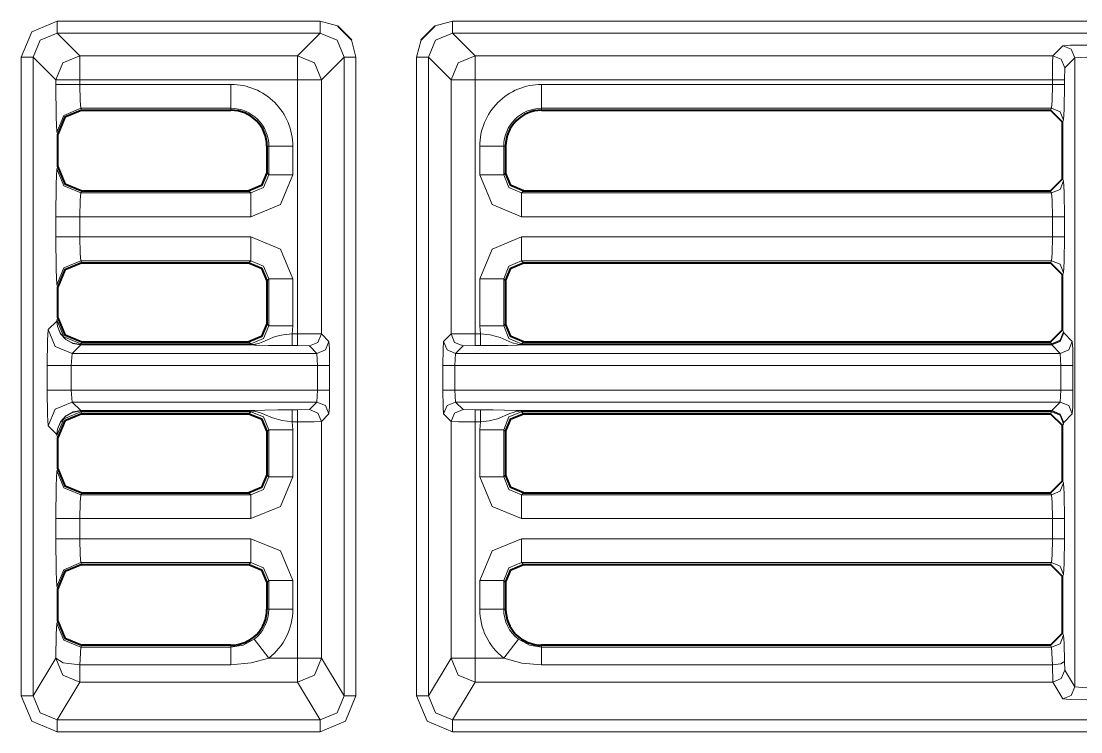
# Model space of a CAD drawing. Header units: millimetres. Extents: x 0 to 2941, y -405 to 1422.
# Drawn here: x 269.33 to 313.55, y 851.21 to 880.88 of the extents above; entities that cross this region are included whole.
import ezdxf

# ---------------------------------------------------------------- set-up
doc = ezdxf.new("R2010")
doc.units = ezdxf.units.MM
doc.layers.add('FINE', color=9, linetype='Continuous')
doc.layers.add('OUTLINE', color=7, linetype='Continuous')

msp = doc.modelspace()

# ---------------------------------------------------------------- linework, layer by layer
at = {"layer": 'FINE', "lineweight": 9}
for p, q in [((281.804, 880.877), (270.829, 880.877)), ((282.531, 880.689), (281.804, 880.877)), ((287.329, 880.877), (286.602, 880.689)), ((341.909, 880.877), (287.329, 880.877)), ((270.829, 880.377), (271.773, 879.434)), ((270.829, 880.377), (281.804, 880.377)), ((281.804, 880.377), (280.86, 879.434)), ((283.303, 879.378), (283.115, 880.105)), ((286.018, 880.105), (285.83, 879.378)), ((287.329, 880.377), (342.054, 880.377)), ((288.273, 879.434), (287.329, 880.377)), ((312.804, 879.854), (312.384, 879.434)), ((270.773, 878.434), (269.829, 879.378)), ((269.829, 879.378), (269.829, 852.713)), ((280.86, 879.434), (271.773, 879.434)), ((282.804, 879.378), (282.804, 852.713)), ((283.303, 852.713), (283.303, 879.378)), ((285.83, 879.378), (285.83, 852.713)), ((286.33, 879.378), (287.273, 878.434)), ((312.884, 878.934), (313.304, 879.354)), ((313.304, 879.354), (313.804, 879.379)), ((313.304, 879.354), (313.304, 853.086)), ((270.773, 878.238), (270.773, 878.434)), ((271.773, 878.434), (280.86, 878.434)), ((271.773, 878.434), (271.773, 878.238)), ((280.86, 878.434), (280.86, 867.833)), ((287.273, 878.434), (287.273, 867.821)), ((278.085, 878.238), (271.773, 878.238)), ((271.822, 877.24), (278.085, 877.24)), ((271.822, 877.24), (271.863, 877.159)), ((278.085, 877.24), (278.085, 877.159)), ((291.049, 877.24), (312.334, 877.24)), ((291.049, 877.159), (291.049, 877.24)), ((312.334, 877.24), (312.293, 877.159)), ((312.793, 876.658), (312.834, 876.74)), ((270.864, 876.158), (270.823, 876.241)), ((279.585, 875.659), (279.666, 875.659)), ((279.666, 875.659), (279.666, 874.46)), ((280.665, 874.46), (280.665, 875.659)), ((289.467, 875.659), (289.549, 875.659)), ((289.467, 874.46), (289.467, 875.659)), ((270.823, 874.71), (270.864, 874.793)), ((279.666, 874.46), (279.585, 874.542)), ((289.549, 874.542), (289.467, 874.46)), ((312.834, 874.211), (312.793, 874.293)), ((271.863, 873.793), (271.822, 873.711)), ((278.917, 873.711), (271.822, 873.711)), ((278.836, 873.793), (278.917, 873.711)), ((290.216, 873.711), (290.298, 873.793)), ((312.334, 873.711), (290.216, 873.711)), ((312.293, 873.793), (312.334, 873.711)), ((270.773, 871.873), (270.773, 872.713)), ((271.773, 872.713), (271.773, 871.873)), ((271.773, 872.713), (278.917, 872.713)), ((290.216, 872.713), (312.371, 872.713)), ((312.371, 872.713), (312.371, 871.873)), ((312.871, 871.873), (312.871, 872.713)), ((278.917, 871.873), (271.773, 871.873)), ((271.822, 870.874), (278.917, 870.874)), ((271.822, 870.874), (271.863, 870.793)), ((278.917, 870.874), (278.836, 870.793)), ((290.216, 870.874), (312.334, 870.874)), ((290.298, 870.793), (290.216, 870.874)), ((312.334, 870.874), (312.293, 870.793)), ((312.793, 870.293), (312.834, 870.375)), ((279.585, 870.044), (279.666, 870.125)), ((279.666, 870.125), (279.666, 868.16)), ((280.665, 868.16), (280.665, 870.125)), ((270.864, 869.793), (270.823, 869.875)), ((270.823, 868.41), (270.864, 868.493)), ((279.666, 868.16), (279.585, 868.242)), ((280.634, 867.833), (280.665, 868.16)), ((289.549, 868.242), (289.467, 868.16)), ((280.86, 867.833), (280.634, 867.833)), ((282.175, 867.505), (281.86, 867.821)), ((287.273, 867.821), (286.958, 867.505)), ((288.499, 867.833), (288.273, 867.833)), ((312.834, 867.911), (312.793, 867.993)), ((312.842, 867.862), (312.834, 867.911)), ((313.199, 867.505), (312.842, 867.862)), ((271.815, 867.363), (271.457, 867.005)), ((271.815, 867.363), (271.809, 867.363)), ((271.822, 867.411), (271.812, 867.379)), ((271.812, 867.379), (271.815, 867.379)), ((278.917, 867.379), (271.815, 867.379)), ((271.815, 867.363), (278.917, 867.363)), ((271.863, 867.493), (271.822, 867.411)), ((278.917, 867.411), (271.822, 867.411)), ((278.836, 867.493), (278.917, 867.411)), ((280.634, 867.333), (280.86, 867.333)), ((280.86, 867.333), (281.36, 867.321)), ((281.36, 867.321), (281.675, 867.005)), ((287.458, 867.005), (287.773, 867.321)), ((287.773, 867.321), (288.273, 867.333)), ((288.273, 867.333), (288.499, 867.333)), ((312.342, 867.379), (290.216, 867.379)), ((290.216, 867.363), (312.342, 867.363)), ((312.293, 867.493), (312.334, 867.411)), ((312.334, 867.411), (312.342, 867.379)), ((312.342, 867.363), (312.699, 867.005)), ((271.457, 867.005), (271.419, 866.506)), ((281.675, 867.005), (271.457, 867.005)), ((281.675, 867.005), (281.701, 866.506)), ((287.432, 866.506), (287.458, 867.005)), ((312.699, 867.005), (287.458, 867.005)), ((312.699, 867.005), (312.725, 866.506)), ((270.42, 865.48), (270.42, 866.506)), ((271.419, 866.506), (281.701, 866.506)), ((271.419, 866.506), (271.419, 865.48)), ((281.701, 866.506), (281.701, 865.48)), ((282.201, 865.48), (282.201, 866.506)), ((286.933, 866.506), (286.933, 865.48)), ((287.432, 866.506), (312.725, 866.506)), ((312.725, 866.506), (312.725, 865.48)), ((313.225, 865.48), (313.225, 866.506)), ((281.701, 865.48), (271.419, 865.48)), ((271.419, 865.48), (271.457, 864.98)), ((281.701, 865.48), (281.675, 864.98)), ((287.458, 864.98), (287.432, 865.48)), ((312.725, 865.48), (312.699, 864.98)), ((271.457, 864.98), (281.675, 864.98)), ((271.457, 864.98), (271.815, 864.623)), ((271.812, 864.606), (271.822, 864.574)), ((271.815, 864.606), (271.812, 864.606)), ((278.917, 864.623), (271.815, 864.623)), ((271.815, 864.606), (278.917, 864.606)), ((280.86, 864.652), (280.634, 864.652)), ((281.36, 864.665), (280.86, 864.652)), ((281.675, 864.98), (281.36, 864.665)), ((287.458, 864.98), (312.699, 864.98)), ((287.773, 864.665), (287.458, 864.98)), ((288.273, 864.652), (287.773, 864.665)), ((288.499, 864.652), (288.273, 864.652)), ((312.342, 864.623), (290.216, 864.623)), ((290.216, 864.606), (312.342, 864.606)), ((312.342, 864.606), (312.334, 864.574)), ((312.699, 864.98), (312.342, 864.623)), ((271.822, 864.574), (271.863, 864.493)), ((271.822, 864.574), (278.917, 864.574)), ((278.917, 864.574), (278.836, 864.493)), ((280.634, 864.152), (280.86, 864.152)), ((280.665, 863.825), (280.634, 864.152)), ((280.86, 864.152), (280.86, 854.286)), ((281.86, 864.165), (282.175, 864.48)), ((281.86, 854.286), (281.86, 864.165)), ((286.958, 864.48), (287.273, 864.165)), ((287.273, 864.165), (287.273, 854.286)), ((288.273, 864.152), (288.499, 864.152)), ((288.273, 854.286), (288.273, 864.152)), ((288.499, 864.152), (288.469, 863.825)), ((290.298, 864.493), (290.216, 864.574)), ((290.216, 864.574), (312.334, 864.574)), ((312.334, 864.574), (312.293, 864.493)), ((270.814, 863.624), (270.458, 863.98)), ((279.585, 863.744), (279.666, 863.825)), ((280.665, 861.86), (280.665, 863.825)), ((312.793, 863.993), (312.834, 864.075)), ((270.823, 863.576), (270.814, 863.624)), ((270.864, 863.493), (270.823, 863.576)), ((270.823, 862.11), (270.864, 862.193)), ((312.834, 861.611), (312.793, 861.693)), ((271.863, 861.193), (271.822, 861.111)), ((278.917, 861.111), (271.822, 861.111)), ((278.836, 861.193), (278.917, 861.111)), ((312.293, 861.193), (312.334, 861.111)), ((270.773, 859.273), (270.773, 860.113)), ((271.773, 860.113), (271.773, 859.273)), ((271.773, 860.113), (278.917, 860.113)), ((290.216, 860.113), (312.371, 860.113)), ((278.917, 859.273), (271.773, 859.273)), ((271.822, 858.274), (271.863, 858.193)), ((290.216, 858.274), (312.334, 858.274)), ((290.298, 858.193), (290.216, 858.274)), ((312.334, 858.274), (312.293, 858.193)), ((279.585, 857.444), (279.666, 857.525)), ((279.666, 857.525), (279.666, 856.328)), ((280.665, 856.328), (280.665, 857.525)), ((289.467, 857.525), (289.549, 857.444)), ((289.467, 856.328), (289.467, 857.525)), ((312.793, 857.693), (312.834, 857.775)), ((270.864, 857.193), (270.823, 857.275)), ((279.666, 856.328), (279.585, 856.328)), ((289.549, 856.328), (289.467, 856.328)), ((270.821, 855.741), (270.864, 855.828)), ((312.836, 855.242), (312.793, 855.328)), ((271.82, 854.742), (271.773, 854.015)), ((271.863, 854.828), (271.82, 854.742)), ((278.085, 854.742), (271.82, 854.742)), ((278.085, 854.828), (278.085, 854.742)), ((291.049, 854.742), (291.049, 854.828)), ((312.336, 854.742), (291.049, 854.742)), ((312.293, 854.828), (312.336, 854.742)), ((312.336, 854.742), (312.372, 854.015)), ((269.829, 852.713), (270.773, 854.286)), ((271.773, 854.015), (278.085, 854.015)), ((280.86, 854.286), (279.662, 854.286)), ((282.804, 852.713), (281.86, 854.286)), ((289.471, 854.286), (288.273, 854.286)), ((291.049, 854.015), (312.372, 854.015)), ((312.372, 854.015), (312.384, 853.287)), ((312.884, 853.787), (312.872, 854.151)), ((313.304, 853.086), (312.884, 853.787)), ((271.773, 853.287), (270.828, 851.713)), ((271.773, 853.287), (280.86, 853.287)), ((280.86, 853.287), (281.805, 851.713)), ((288.273, 853.287), (312.384, 853.287)), ((312.384, 853.287), (312.804, 852.587)), ((313.804, 853.044), (313.304, 853.086)), ((281.805, 851.713), (270.828, 851.713)), ((287.328, 851.213), (342.055, 851.213))]:
    msp.add_line(p, q, dxfattribs=at)
for points in [[(269.329, 852.713), (269.329, 879.378), (269.769, 880.438), (270.829, 880.877)], [(270.829, 880.877), (270.829, 880.528), (270.829, 880.377)], [(281.804, 880.877), (281.804, 880.528), (281.804, 880.377)], [(287.329, 880.877), (287.329, 880.528), (287.329, 880.377)], [(269.829, 879.378), (270.122, 880.085), (270.829, 880.377)], [(281.804, 880.377), (282.511, 880.085), (282.804, 879.378)], [(286.33, 879.378), (286.622, 880.085), (287.329, 880.377)], [(313.804, 879.879), (313.106, 879.872), (312.804, 879.854)], [(313.304, 879.354), (313.157, 879.707), (312.804, 879.854)], [(269.829, 879.378), (269.678, 879.378), (269.329, 879.378)], [(270.773, 878.434), (271.066, 879.141), (271.773, 879.434)], [(271.773, 879.434), (271.773, 879.132), (271.773, 878.434)], [(281.86, 878.434), (281.567, 879.141), (280.86, 879.434)], [(280.86, 878.434), (280.86, 879.132), (280.86, 879.434)], [(281.86, 867.821), (281.86, 878.434), (282.804, 879.378)], [(282.804, 879.378), (282.954, 879.378), (283.303, 879.378)], [(285.83, 879.378), (286.179, 879.378), (286.33, 879.378)], [(287.273, 854.286), (286.33, 852.713), (286.33, 879.378)], [(288.273, 879.434), (287.566, 879.141), (287.273, 878.434)], [(312.384, 879.434), (288.273, 879.434), (288.273, 879.132), (288.273, 878.434)], [(312.384, 879.434), (312.375, 879.132), (312.371, 878.434)], [(312.884, 878.934), (312.737, 879.287), (312.384, 879.434)], [(312.871, 878.238), (312.871, 878.434), (312.884, 878.934)], [(270.773, 878.434), (271.075, 878.434), (271.773, 878.434)], [(280.86, 878.434), (281.558, 878.434), (281.86, 878.434)], [(287.273, 878.434), (287.575, 878.434), (288.273, 878.434)], [(288.273, 867.833), (288.273, 878.434), (312.371, 878.434)], [(312.371, 878.434), (312.371, 878.238), (291.049, 878.238)], [(312.871, 878.434), (312.72, 878.434), (312.371, 878.434)], [(270.773, 878.238), (271.075, 878.238), (271.773, 878.238)], [(270.823, 876.241), (270.787, 876.862), (270.773, 878.238)], [(271.773, 878.238), (271.787, 877.55), (271.822, 877.24)], [(278.085, 877.24), (278.085, 877.55), (278.085, 878.238)], [(291.049, 878.238), (291.049, 877.55), (291.049, 877.24)], [(312.371, 878.238), (312.36, 877.55), (312.334, 877.24)], [(312.871, 878.238), (312.72, 878.238), (312.371, 878.238)], [(312.834, 876.74), (312.86, 877.206), (312.871, 878.238)], [(270.823, 876.241), (271.116, 876.947), (271.822, 877.24)], [(312.834, 876.74), (312.687, 877.093), (312.334, 877.24)], [(279.666, 875.659), (279.976, 875.659), (280.665, 875.659)], [(288.469, 875.659), (289.157, 875.659), (289.467, 875.659)], [(288.469, 875.659), (288.469, 874.46), (288.98, 873.224), (290.216, 872.713)], [(270.773, 872.713), (270.787, 874.089), (270.823, 874.71)], [(270.823, 874.71), (271.116, 874.004), (271.822, 873.711)], [(279.666, 874.46), (279.448, 873.93), (278.917, 873.711)], [(278.917, 872.713), (280.153, 873.224), (280.665, 874.46)], [(279.666, 874.46), (279.976, 874.46), (280.665, 874.46)], [(288.469, 874.46), (289.157, 874.46), (289.467, 874.46)], [(290.216, 873.711), (289.685, 873.93), (289.467, 874.46)], [(312.334, 873.711), (312.687, 873.858), (312.834, 874.211)], [(312.871, 872.713), (312.86, 873.745), (312.834, 874.211)], [(271.822, 873.711), (271.787, 873.401), (271.773, 872.713)], [(278.917, 873.711), (278.917, 873.401), (278.917, 872.713)], [(290.216, 872.713), (290.216, 873.401), (290.216, 873.711)], [(312.334, 873.711), (312.36, 873.401), (312.371, 872.713)], [(270.773, 872.713), (271.075, 872.713), (271.773, 872.713)], [(312.871, 872.713), (312.72, 872.713), (312.371, 872.713)], [(270.773, 871.873), (271.075, 871.873), (271.773, 871.873)], [(270.823, 869.875), (270.787, 870.496), (270.773, 871.873)], [(271.773, 871.873), (271.787, 871.184), (271.822, 870.874)], [(278.917, 871.873), (278.917, 871.184), (278.917, 870.874)], [(280.665, 870.125), (280.153, 871.361), (278.917, 871.873)], [(312.371, 871.873), (290.216, 871.873), (288.98, 871.361), (288.469, 870.125)], [(290.216, 871.873), (290.216, 871.184), (290.216, 870.874)], [(312.371, 871.873), (312.36, 871.184), (312.334, 870.874)], [(312.871, 871.873), (312.72, 871.873), (312.371, 871.873)], [(312.834, 870.375), (312.86, 870.84), (312.871, 871.873)], [(270.823, 869.875), (271.116, 870.581), (271.822, 870.874)], [(278.917, 870.874), (279.448, 870.656), (279.666, 870.125)], [(289.467, 870.125), (289.685, 870.656), (290.216, 870.874)], [(312.834, 870.375), (312.687, 870.728), (312.334, 870.874)], [(280.665, 870.125), (279.976, 870.125), (279.666, 870.125)], [(289.467, 870.125), (289.157, 870.125), (288.469, 870.125)], [(288.469, 870.125), (288.469, 868.16), (288.499, 867.833)], [(289.467, 868.16), (289.467, 870.125), (289.549, 870.044)], [(270.458, 868.005), (270.814, 868.361), (270.823, 868.41)], [(270.814, 868.361), (270.814, 868.337), (270.838, 868.143), (270.966, 867.833), (271.188, 867.583), (271.48, 867.421), (271.809, 867.363)], [(270.814, 868.361), (270.814, 868.338), (270.839, 868.146), (270.967, 867.84), (271.19, 867.595), (271.482, 867.436), (271.812, 867.379)], [(270.823, 868.41), (271.116, 867.704), (271.822, 867.411)], [(279.666, 868.16), (279.448, 867.63), (278.917, 867.411)], [(280.665, 868.16), (279.976, 868.16), (279.666, 868.16)], [(289.467, 868.16), (289.157, 868.16), (288.469, 868.16)], [(290.216, 867.411), (289.685, 867.63), (289.467, 868.16)], [(270.42, 866.506), (270.431, 867.552), (270.458, 868.005)], [(270.458, 868.005), (270.751, 867.298), (271.457, 867.005)], [(280.634, 867.833), (280.27, 867.79), (279.927, 867.713), (279.409, 867.488), (279.272, 867.436), (279.166, 867.407), (279.02, 867.384), (278.95, 867.38), (278.917, 867.379)], [(280.634, 867.333), (280.634, 867.484), (280.634, 867.833)], [(280.86, 867.333), (280.86, 867.484), (280.86, 867.833)], [(281.86, 867.821), (281.558, 867.83), (280.86, 867.833)], [(281.36, 867.321), (281.713, 867.467), (281.86, 867.821)], [(288.273, 867.833), (287.575, 867.83), (287.273, 867.821)], [(287.273, 867.821), (287.42, 867.467), (287.773, 867.321)], [(288.273, 867.833), (288.273, 867.484), (288.273, 867.333)], [(288.499, 867.833), (288.499, 867.484), (288.499, 867.333)], [(290.216, 867.379), (290.146, 867.382), (290.059, 867.39), (289.82, 867.45), (289.32, 867.672), (288.906, 867.783), (288.499, 867.833)], [(312.334, 867.411), (312.687, 867.558), (312.834, 867.911)], [(312.342, 867.379), (312.694, 867.522), (312.842, 867.862)], [(312.342, 867.363), (312.695, 867.509), (312.842, 867.862)], [(271.809, 867.363), (271.81, 867.368), (271.812, 867.379)], [(271.815, 867.379), (271.815, 867.368), (271.815, 867.363)], [(278.917, 867.411), (278.917, 867.401), (278.917, 867.379)], [(278.917, 867.363), (278.917, 867.368), (278.917, 867.379)], [(278.917, 867.363), (278.93, 867.363), (278.957, 867.362), (279.016, 867.361), (279.065, 867.36), (279.139, 867.357), (279.633, 867.343), (280.104, 867.336), (280.634, 867.333)], [(281.675, 867.005), (282.029, 867.152), (282.175, 867.505)], [(282.201, 866.506), (282.193, 867.203), (282.175, 867.505)], [(286.958, 867.505), (286.94, 867.203), (286.933, 866.506)], [(286.958, 867.505), (287.105, 867.152), (287.458, 867.005)], [(288.499, 867.333), (289.091, 867.337), (289.639, 867.346), (290.047, 867.359), (290.155, 867.362), (290.189, 867.363), (290.216, 867.363)], [(312.334, 867.411), (290.216, 867.411), (290.298, 867.493)], [(290.216, 867.411), (290.216, 867.401), (290.216, 867.379)], [(290.216, 867.379), (290.216, 867.368), (290.216, 867.363)], [(312.342, 867.379), (312.342, 867.368), (312.342, 867.363)], [(312.699, 867.005), (313.053, 867.152), (313.199, 867.505)], [(313.225, 866.506), (313.217, 867.203), (313.199, 867.505)], [(270.42, 866.506), (270.721, 866.506), (271.419, 866.506)], [(281.701, 866.506), (282.05, 866.506), (282.201, 866.506)], [(286.933, 866.506), (287.083, 866.506), (287.432, 866.506)], [(312.725, 865.48), (287.432, 865.48), (287.432, 866.506)], [(312.725, 866.506), (313.074, 866.506), (313.225, 866.506)], [(270.42, 865.48), (270.721, 865.48), (271.419, 865.48)], [(270.458, 863.98), (270.431, 864.433), (270.42, 865.48)], [(281.701, 865.48), (282.05, 865.48), (282.201, 865.48)], [(282.175, 864.48), (282.193, 864.782), (282.201, 865.48)], [(286.933, 865.48), (287.083, 865.48), (287.432, 865.48)], [(286.933, 865.48), (286.94, 864.782), (286.958, 864.48)], [(312.725, 865.48), (313.074, 865.48), (313.225, 865.48)], [(313.199, 864.48), (313.217, 864.782), (313.225, 865.48)], [(270.458, 863.98), (270.751, 864.687), (271.457, 864.98)], [(270.814, 863.624), (270.814, 863.648), (270.838, 863.843), (270.966, 864.153), (271.188, 864.402), (271.48, 864.565), (271.809, 864.623)], [(270.814, 863.624), (270.814, 863.648), (270.839, 863.84), (270.967, 864.145), (271.19, 864.39), (271.482, 864.549), (271.812, 864.606)], [(271.812, 864.606), (271.81, 864.618), (271.809, 864.623), (271.815, 864.623)], [(271.815, 864.623), (271.815, 864.618), (271.815, 864.606)], [(280.634, 864.652), (280.042, 864.649), (279.494, 864.64), (279.086, 864.627), (278.978, 864.623), (278.944, 864.623), (278.917, 864.623)], [(278.917, 864.606), (278.917, 864.618), (278.917, 864.623)], [(278.917, 864.606), (278.988, 864.604), (279.074, 864.595), (279.314, 864.535), (279.813, 864.313), (280.227, 864.202), (280.634, 864.152)], [(278.917, 864.606), (278.917, 864.585), (278.917, 864.574)], [(280.634, 864.152), (280.634, 864.501), (280.634, 864.652)], [(280.86, 864.152), (280.86, 864.501), (280.86, 864.652)], [(281.86, 864.165), (281.713, 864.518), (281.36, 864.665)], [(282.175, 864.48), (282.029, 864.833), (281.675, 864.98)], [(286.958, 864.48), (287.105, 864.833), (287.458, 864.98)], [(287.273, 864.165), (287.42, 864.518), (287.773, 864.665)], [(288.273, 864.152), (288.273, 864.501), (288.273, 864.652)], [(288.499, 864.152), (288.499, 864.501), (288.499, 864.652)], [(290.216, 864.623), (290.204, 864.623), (290.176, 864.623), (290.117, 864.624), (290.068, 864.626), (289.994, 864.629), (289.5, 864.643), (289.029, 864.65), (288.499, 864.652)], [(288.499, 864.152), (288.863, 864.195), (289.206, 864.273), (289.724, 864.498), (289.861, 864.549), (289.968, 864.578), (290.113, 864.601), (290.183, 864.606), (290.216, 864.606)], [(290.216, 864.606), (290.216, 864.618), (290.216, 864.623)], [(290.216, 864.606), (290.216, 864.585), (290.216, 864.574)], [(312.342, 864.623), (312.695, 864.476), (312.842, 864.123)], [(312.342, 864.623), (312.342, 864.618), (312.342, 864.606)], [(312.342, 864.606), (312.694, 864.463), (312.842, 864.123)], [(312.699, 864.98), (313.053, 864.833), (313.199, 864.48)], [(270.823, 863.576), (271.116, 864.281), (271.822, 864.574)], [(278.917, 864.574), (279.448, 864.356), (279.666, 863.825)], [(280.86, 864.152), (281.558, 864.156), (281.86, 864.165)], [(287.273, 864.165), (287.575, 864.156), (288.273, 864.152)], [(289.467, 863.825), (289.685, 864.356), (290.216, 864.574)], [(312.334, 864.574), (312.687, 864.428), (312.834, 864.075)], [(312.834, 864.075), (312.842, 864.123), (313.199, 864.48)], [(279.666, 863.825), (279.666, 861.86), (279.585, 861.942)], [(280.665, 863.825), (279.976, 863.825), (279.666, 863.825)], [(289.467, 863.825), (289.157, 863.825), (288.469, 863.825)], [(288.469, 863.825), (288.469, 861.86), (288.98, 860.624), (290.216, 860.113)], [(289.549, 861.942), (289.467, 861.86), (289.467, 863.825), (289.549, 863.744)], [(270.773, 860.113), (270.787, 861.489), (270.823, 862.11)], [(270.823, 862.11), (271.116, 861.404), (271.822, 861.111)], [(279.666, 861.86), (279.448, 861.33), (278.917, 861.111)], [(278.917, 860.113), (280.153, 860.624), (280.665, 861.86)], [(280.665, 861.86), (279.976, 861.86), (279.666, 861.86)], [(289.467, 861.86), (289.157, 861.86), (288.469, 861.86)], [(290.216, 861.111), (289.685, 861.33), (289.467, 861.86)], [(312.834, 861.611), (312.687, 861.258), (312.334, 861.111)], [(312.871, 859.273), (312.871, 860.113), (312.86, 861.145), (312.834, 861.611)], [(271.822, 861.111), (271.787, 860.801), (271.773, 860.113)], [(278.917, 861.111), (278.917, 860.801), (278.917, 860.113)], [(312.334, 861.111), (290.216, 861.111), (290.298, 861.193)], [(290.216, 861.111), (290.216, 860.801), (290.216, 860.113)], [(312.334, 861.111), (312.36, 860.801), (312.371, 860.113)], [(270.773, 860.113), (271.075, 860.113), (271.773, 860.113)], [(312.371, 860.113), (312.371, 859.273), (290.216, 859.273), (288.98, 858.761), (288.469, 857.525)], [(312.871, 860.113), (312.72, 860.113), (312.371, 860.113)], [(270.773, 859.273), (271.075, 859.273), (271.773, 859.273)], [(270.823, 857.275), (270.787, 857.896), (270.773, 859.273)], [(271.773, 859.273), (271.787, 858.584), (271.822, 858.274)], [(278.917, 859.273), (278.917, 858.584), (278.917, 858.274)], [(280.665, 857.525), (280.153, 858.761), (278.917, 859.273)], [(290.216, 858.274), (290.216, 858.584), (290.216, 859.273)], [(312.371, 859.273), (312.36, 858.584), (312.334, 858.274)], [(312.871, 859.273), (312.72, 859.273), (312.371, 859.273)], [(312.834, 857.775), (312.86, 858.24), (312.871, 859.273)], [(270.823, 857.275), (271.116, 857.981), (271.822, 858.274)], [(271.822, 858.274), (278.917, 858.274), (278.836, 858.193)], [(278.917, 858.274), (279.448, 858.056), (279.666, 857.525)], [(289.467, 857.525), (289.685, 858.056), (290.216, 858.274)], [(312.834, 857.775), (312.687, 858.127), (312.334, 858.274)], [(280.665, 857.525), (279.976, 857.525), (279.666, 857.525)], [(289.467, 857.525), (289.157, 857.525), (288.469, 857.525)], [(280.665, 856.328), (279.976, 856.328), (279.666, 856.328)], [(289.467, 856.328), (289.157, 856.328), (288.469, 856.328)], [(270.773, 854.286), (270.791, 855.306), (270.821, 855.741)], [(271.82, 854.742), (271.114, 855.035), (270.821, 855.741)], [(279.052, 855.076), (278.597, 854.829), (278.085, 854.742)], [(279.662, 854.286), (279.241, 854.831), (279.052, 855.076)], [(289.471, 854.286), (289.892, 854.831), (290.081, 855.076)], [(291.049, 854.742), (290.546, 854.826), (290.081, 855.076)], [(312.836, 855.242), (312.689, 854.889), (312.336, 854.742)], [(312.872, 854.151), (312.858, 854.916), (312.836, 855.242)], [(278.085, 854.742), (278.085, 854.525), (278.085, 854.015)], [(291.049, 854.015), (291.049, 854.525), (291.049, 854.742)], [(271.773, 854.015), (271.075, 854.097), (270.773, 854.286)], [(271.773, 853.287), (271.066, 853.58), (270.773, 854.286)], [(271.773, 854.015), (271.773, 853.502), (271.773, 853.287)], [(278.085, 854.015), (278.921, 854.086), (279.662, 854.286)], [(280.86, 853.287), (281.567, 853.58), (281.86, 854.286)], [(280.86, 854.286), (281.558, 854.286), (281.86, 854.286)], [(280.86, 853.287), (280.86, 853.595), (280.86, 854.286)], [(287.273, 854.286), (287.567, 853.58), (288.273, 853.287)], [(287.273, 854.286), (287.575, 854.286), (288.273, 854.286)], [(288.273, 853.287), (288.273, 853.595), (288.273, 854.286)], [(289.471, 854.286), (290.228, 854.083), (291.049, 854.015)], [(312.872, 854.151), (312.721, 854.056), (312.372, 854.015)], [(312.884, 853.787), (312.737, 853.434), (312.384, 853.287)], [(342.055, 851.713), (287.328, 851.713), (288.273, 853.287)], [(313.304, 853.086), (313.157, 852.733), (312.804, 852.587)], [(269.329, 852.713), (269.678, 852.713), (269.829, 852.713)], [(270.828, 851.213), (269.768, 851.652), (269.329, 852.713)], [(270.828, 851.713), (270.122, 852.005), (269.829, 852.713)], [(282.804, 852.713), (282.511, 852.005), (281.805, 851.713)], [(281.805, 851.213), (282.865, 851.652), (283.303, 852.713)], [(282.804, 852.713), (282.954, 852.713), (283.303, 852.713)], [(285.83, 852.713), (286.179, 852.713), (286.33, 852.713)], [(285.83, 852.713), (286.269, 851.652), (287.328, 851.213)], [(287.328, 851.713), (286.622, 852.005), (286.33, 852.713)], [(312.804, 852.587), (313.106, 852.557), (313.804, 852.544)], [(270.828, 851.713), (270.828, 851.559), (270.828, 851.213), (281.805, 851.213)], [(281.805, 851.713), (281.805, 851.559), (281.805, 851.213)], [(287.328, 851.213), (287.328, 851.559), (287.328, 851.713)]]:
    msp.add_lwpolyline(points, dxfattribs=at)
for points in [[(280.665, 875.659, 0.414218), (278.085, 878.239)], [(291.049, 878.239, 0.414223), (288.469, 875.659)], [(279.666, 875.659, 0.414237), (278.085, 877.24)], [(291.049, 877.24, 0.41419), (289.467, 875.659)], [(288.469, 857.525), (288.469, 856.328, 0.232262), (289.471, 854.287)], [(279.052, 855.076, 0.232198), (279.666, 856.328)], [(279.662, 854.287, 0.232322), (280.665, 856.328)], [(289.467, 856.328, 0.232249), (290.081, 855.076)]]:
    msp.add_lwpolyline(points, format="xyb", dxfattribs=at)
at = {"layer": 'OUTLINE', "lineweight": 40}
for p, q in [((282.531, 880.689), (283.115, 880.105)), ((286.018, 880.105), (286.602, 880.689)), ((271.863, 877.159), (278.085, 877.159)), ((291.049, 877.159), (312.293, 877.159)), ((312.293, 877.159), (312.793, 876.658)), ((312.793, 874.293), (312.793, 876.658)), ((270.864, 874.793), (270.864, 876.158)), ((289.549, 875.659), (289.549, 874.542)), ((312.793, 874.293), (312.293, 873.793)), ((271.863, 873.793), (278.836, 873.793)), ((290.298, 873.793), (312.293, 873.793)), ((271.863, 870.793), (278.836, 870.793)), ((290.298, 870.793), (312.293, 870.793)), ((312.293, 870.793), (312.793, 870.293)), ((279.585, 870.044), (279.585, 868.242)), ((289.549, 870.044), (289.549, 868.242)), ((312.793, 867.993), (312.793, 870.293)), ((270.864, 868.493), (270.864, 869.793)), ((312.793, 867.993), (312.293, 867.493)), ((271.863, 867.493), (278.836, 867.493)), ((290.298, 867.493), (312.293, 867.493)), ((271.863, 864.493), (278.836, 864.493)), ((290.298, 864.493), (312.293, 864.493)), ((312.293, 864.493), (312.793, 863.993)), ((289.549, 863.744), (289.549, 861.942)), ((312.793, 861.693), (312.793, 863.993)), ((270.864, 862.193), (270.864, 863.493)), ((312.793, 861.693), (312.293, 861.193)), ((271.863, 861.193), (278.836, 861.193)), ((290.298, 861.193), (312.293, 861.193)), ((271.863, 858.193), (278.836, 858.193)), ((290.298, 858.193), (312.293, 858.193)), ((312.293, 858.193), (312.793, 857.693)), ((312.793, 855.328), (312.793, 857.693)), ((270.864, 855.828), (270.864, 857.193)), ((279.585, 857.444), (279.585, 856.328)), ((289.549, 857.444), (289.549, 856.328)), ((312.793, 855.328), (312.293, 854.828)), ((278.085, 854.828), (271.863, 854.828)), ((312.293, 854.828), (291.049, 854.828))]:
    msp.add_line(p, q, dxfattribs=at)
for points in [[(271.863, 877.159), (271.157, 876.866), (270.864, 876.158)], [(279.585, 875.659), (279.585, 874.542), (279.365, 874.012), (278.836, 873.793)], [(270.864, 874.793), (271.157, 874.085), (271.863, 873.793)], [(290.298, 873.793), (289.768, 874.012), (289.549, 874.542)], [(271.863, 870.793), (271.157, 870.5), (270.864, 869.793)], [(278.836, 870.793), (279.365, 870.574), (279.585, 870.044)], [(289.549, 870.044), (289.768, 870.574), (290.298, 870.793)], [(270.864, 868.493), (271.157, 867.786), (271.863, 867.493)], [(279.585, 868.242), (279.365, 867.712), (278.836, 867.493)], [(290.298, 867.493), (289.768, 867.712), (289.549, 868.242)], [(271.863, 864.493), (271.157, 864.2), (270.864, 863.493)], [(278.836, 864.493), (279.365, 864.274), (279.585, 863.744)], [(289.549, 863.744), (289.768, 864.274), (290.298, 864.493)], [(279.585, 863.744), (279.585, 861.942), (279.365, 861.412), (278.836, 861.193)], [(270.864, 862.193), (271.157, 861.486), (271.863, 861.193)], [(290.298, 861.193), (289.768, 861.412), (289.549, 861.942)], [(271.863, 858.193), (271.157, 857.9), (270.864, 857.193)], [(278.836, 858.193), (279.365, 857.974), (279.585, 857.444)], [(289.549, 857.444), (289.768, 857.974), (290.298, 858.193)], [(270.864, 855.828), (271.157, 855.12), (271.863, 854.828)]]:
    msp.add_lwpolyline(points, dxfattribs=at)
for points in [[(279.585, 875.659, 0.414214), (278.085, 877.159)], [(291.049, 877.159, 0.414205), (289.549, 875.659)], [(278.085, 854.828, 0.414214), (279.585, 856.328)], [(289.549, 856.328, 0.414222), (291.049, 854.828)]]:
    msp.add_lwpolyline(points, format="xyb", dxfattribs=at)

doc.saveas('drawing.dxf')
